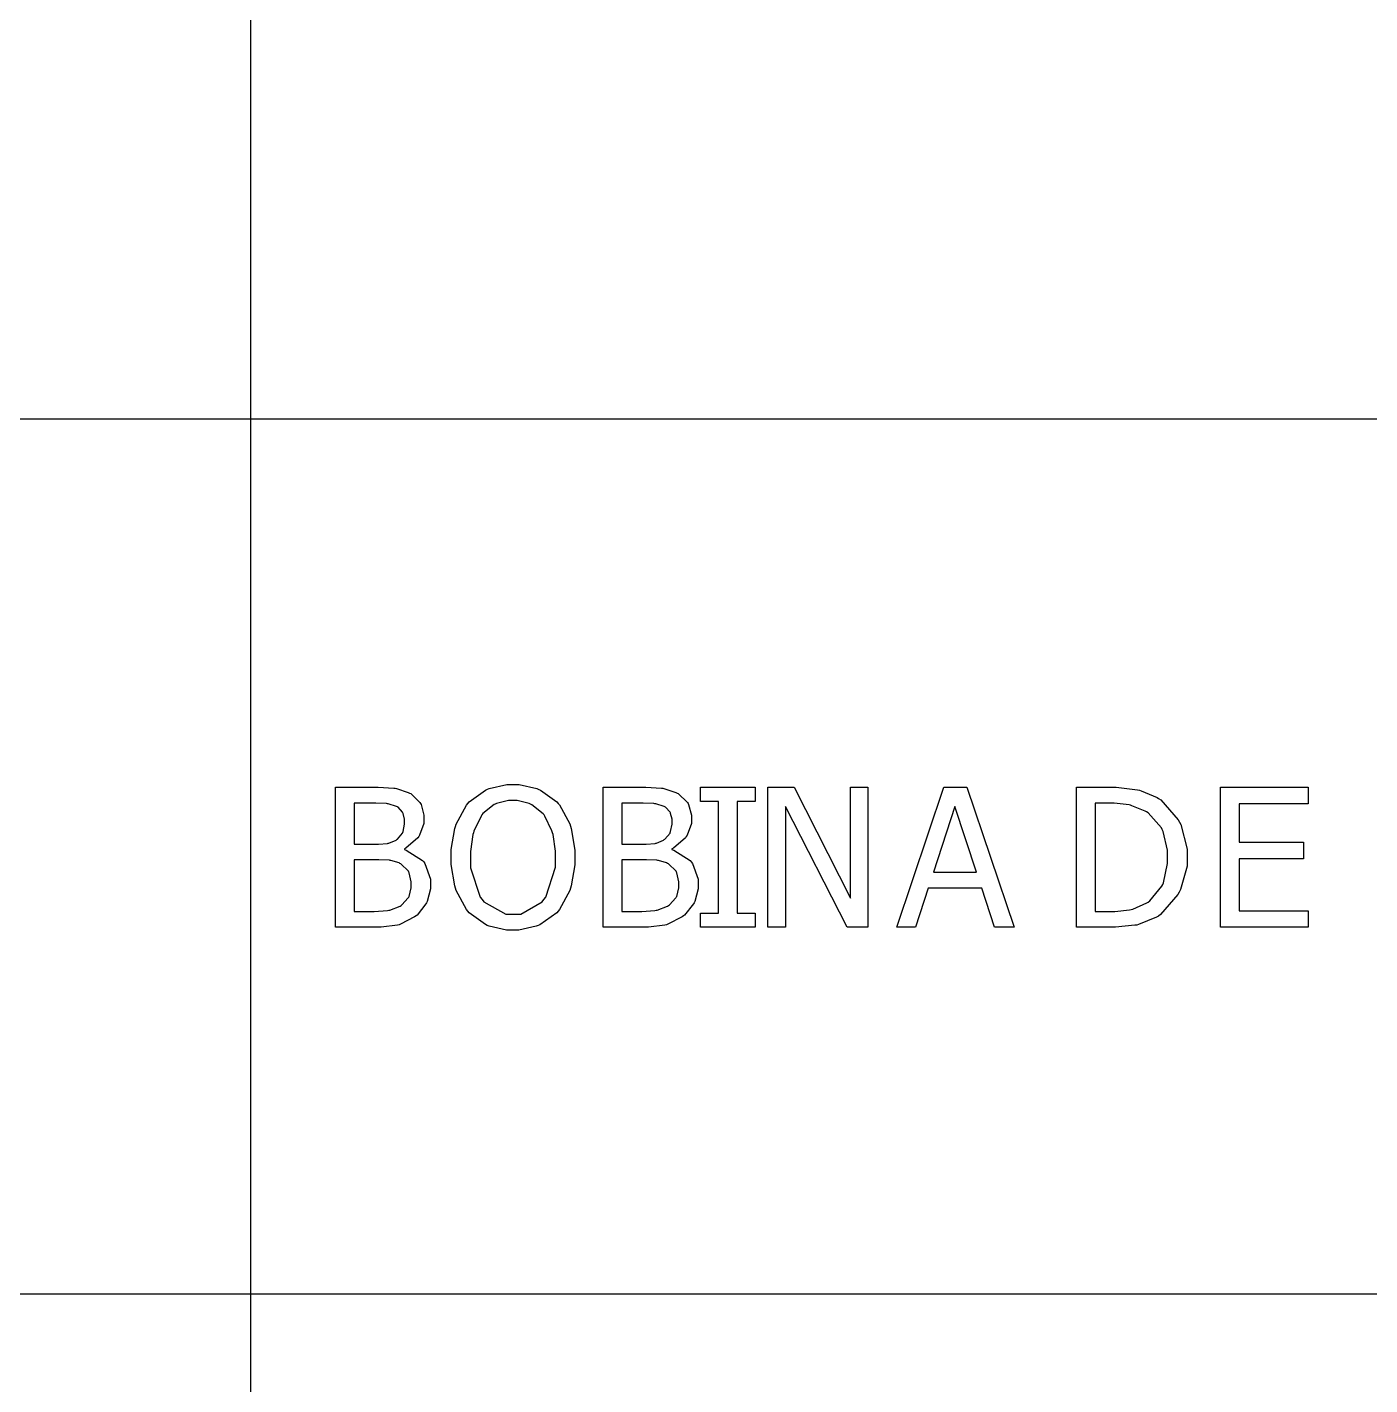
# Model space of a CAD drawing. Header units: millimetres. Extents: x 1974 to 2099, y 1386 to 1555.
# Drawn here: x 2071.736 to 2073.356, y 1486.59 to 1488.229 of the extents above; entities that cross this region are included whole.
import ezdxf

# ---------------------------------------------------------------- set-up
doc = ezdxf.new("R2010")
doc.units = ezdxf.units.MM
doc.layers.add('TEXTO', color=4, linetype='Continuous')

msp = doc.modelspace()

# ---------------------------------------------------------------- linework, layer by layer
at = {"layer": 'TEXTO', "color": 0}
for p, q in [((2072.0054, 1489.868), (2072.0054, 1472.9723)), ((2098.7779, 1487.756), (2069.8934, 1487.756)), ((2072.1083, 1487.1428), (2072.1083, 1487.3117)), ((2072.1083, 1487.3117), (2072.1531, 1487.3117)), ((2072.1531, 1487.3117), (2072.1598, 1487.3117)), ((2072.1598, 1487.3117), (2072.1786, 1487.3107)), ((2072.1786, 1487.3107), (2072.1802, 1487.3105)), ((2072.1802, 1487.3105), (2072.1816, 1487.3102)), ((2072.1816, 1487.3102), (2072.196, 1487.3056)), ((2072.196, 1487.3056), (2072.1974, 1487.3048)), ((2072.1974, 1487.3048), (2072.1989, 1487.3041)), ((2072.1989, 1487.3041), (2072.2099, 1487.2934)), ((2072.2694, 1487.2943), (2072.2891, 1487.3084)), ((2072.2891, 1487.3084), (2072.2914, 1487.3094)), ((2072.2914, 1487.3094), (2072.2937, 1487.3103)), ((2072.2937, 1487.3103), (2072.315, 1487.3152)), ((2072.315, 1487.3152), (2072.3222, 1487.3152)), ((2072.3222, 1487.3152), (2072.3299, 1487.3152)), ((2072.3299, 1487.3152), (2072.351, 1487.3102)), ((2072.351, 1487.3102), (2072.3533, 1487.3092)), ((2072.3533, 1487.3092), (2072.3555, 1487.3082)), ((2072.3555, 1487.3082), (2072.3751, 1487.2941)), ((2072.431, 1487.1428), (2072.431, 1487.3117)), ((2072.431, 1487.3117), (2072.4758, 1487.3117)), ((2072.4758, 1487.3117), (2072.4826, 1487.3117)), ((2072.4826, 1487.3117), (2072.5014, 1487.3107)), ((2072.5014, 1487.3107), (2072.5029, 1487.3105)), ((2072.5029, 1487.3105), (2072.5044, 1487.3102)), ((2072.5044, 1487.3102), (2072.5187, 1487.3056)), ((2072.5187, 1487.3056), (2072.5202, 1487.3048)), ((2072.5202, 1487.3048), (2072.5216, 1487.3041)), ((2072.5216, 1487.3041), (2072.5327, 1487.2934)), ((2072.5487, 1487.2944), (2072.5487, 1487.3117)), ((2072.5487, 1487.3117), (2072.6143, 1487.3117)), ((2072.6143, 1487.3117), (2072.6143, 1487.2944)), ((2072.6298, 1487.1428), (2072.6298, 1487.3117)), ((2072.6298, 1487.3117), (2072.6617, 1487.3117)), ((2072.6617, 1487.3117), (2072.7296, 1487.1779)), ((2072.7296, 1487.1779), (2072.7296, 1487.3117)), ((2072.7296, 1487.3117), (2072.7506, 1487.3117)), ((2072.7506, 1487.3117), (2072.7506, 1487.1428)), ((2072.7506, 1487.3117), (2072.7506, 1487.3117)), ((2072.7853, 1487.1428), (2072.8423, 1487.3117)), ((2072.8423, 1487.3117), (2072.8699, 1487.3117)), ((2072.8699, 1487.3117), (2072.9269, 1487.1428)), ((2073.0023, 1487.1428), (2073.0023, 1487.3117)), ((2073.0023, 1487.3117), (2073.0408, 1487.3117)), ((2073.0408, 1487.3117), (2073.0501, 1487.3117)), ((2073.0501, 1487.3117), (2073.0759, 1487.3087)), ((2073.0759, 1487.3087), (2073.0782, 1487.3081)), ((2073.0782, 1487.3081), (2073.0804, 1487.3076)), ((2073.0804, 1487.3076), (2073.0996, 1487.2994)), ((2073.1761, 1487.1428), (2073.1761, 1487.3117)), ((2073.1761, 1487.3117), (2073.2817, 1487.3117)), ((2073.2817, 1487.3117), (2073.2817, 1487.2917)), ((2072.1523, 1487.2925), (2072.1308, 1487.2925)), ((2072.1308, 1487.2925), (2072.1308, 1487.243)), ((2072.1566, 1487.2925), (2072.1523, 1487.2925)), ((2072.1696, 1487.292), (2072.1566, 1487.2925)), ((2072.1707, 1487.2918), (2072.1696, 1487.292)), ((2072.1718, 1487.2917), (2072.1707, 1487.2918)), ((2072.1819, 1487.2886), (2072.1718, 1487.2917)), ((2072.1829, 1487.2881), (2072.1819, 1487.2886)), ((2072.1837, 1487.2876), (2072.1829, 1487.2881)), ((2072.1891, 1487.2817), (2072.1837, 1487.2876)), ((2072.2099, 1487.2934), (2072.2107, 1487.2921)), ((2072.2107, 1487.2921), (2072.2114, 1487.2908)), ((2072.2114, 1487.2908), (2072.2149, 1487.2779)), ((2072.2537, 1487.2673), (2072.2662, 1487.2903)), ((2072.2662, 1487.2903), (2072.2679, 1487.2923)), ((2072.2679, 1487.2923), (2072.2694, 1487.2943)), ((2072.2994, 1487.2908), (2072.286, 1487.2799)), ((2072.3009, 1487.2915), (2072.2994, 1487.2908)), ((2072.3024, 1487.2923), (2072.3009, 1487.2915)), ((2072.3169, 1487.2958), (2072.3024, 1487.2923)), ((2072.3224, 1487.2958), (2072.3169, 1487.2958)), ((2072.3272, 1487.2958), (2072.3224, 1487.2958)), ((2072.342, 1487.2922), (2072.3272, 1487.2958)), ((2072.3436, 1487.2915), (2072.342, 1487.2922)), ((2072.3452, 1487.2907), (2072.3436, 1487.2915)), ((2072.3586, 1487.2798), (2072.3452, 1487.2907)), ((2072.3751, 1487.2941), (2072.3767, 1487.2923)), ((2072.3767, 1487.2923), (2072.3783, 1487.2905)), ((2072.3767, 1487.2923), (2072.3767, 1487.2923)), ((2072.3783, 1487.2905), (2072.3907, 1487.2676)), ((2072.4751, 1487.2925), (2072.4535, 1487.2925)), ((2072.4535, 1487.2925), (2072.4535, 1487.243)), ((2072.4793, 1487.2925), (2072.4751, 1487.2925)), ((2072.4923, 1487.292), (2072.4793, 1487.2925)), ((2072.4935, 1487.2918), (2072.4923, 1487.292)), ((2072.4946, 1487.2917), (2072.4935, 1487.2918)), ((2072.5047, 1487.2886), (2072.4946, 1487.2917)), ((2072.5056, 1487.2881), (2072.5047, 1487.2886)), ((2072.5064, 1487.2876), (2072.5056, 1487.2881)), ((2072.5118, 1487.2817), (2072.5064, 1487.2876)), ((2072.5327, 1487.2934), (2072.5335, 1487.2921)), ((2072.5335, 1487.2921), (2072.5342, 1487.2908)), ((2072.5342, 1487.2908), (2072.5376, 1487.2779)), ((2072.5702, 1487.2944), (2072.5487, 1487.2944)), ((2072.5702, 1487.1599), (2072.5702, 1487.2944)), ((2072.6143, 1487.2944), (2072.5927, 1487.2944)), ((2072.5927, 1487.2944), (2072.5927, 1487.1599)), ((2072.7255, 1487.1428), (2072.6509, 1487.2884)), ((2072.6509, 1487.2884), (2072.6509, 1487.1428)), ((2072.8556, 1487.2887), (2072.8296, 1487.2092)), ((2072.8817, 1487.2092), (2072.8556, 1487.2887)), ((2073.0419, 1487.2924), (2073.0248, 1487.2924)), ((2073.0248, 1487.2924), (2073.0248, 1487.162)), ((2073.0478, 1487.2924), (2073.0419, 1487.2924)), ((2073.0656, 1487.2905), (2073.0478, 1487.2924)), ((2073.0674, 1487.29), (2073.0656, 1487.2905)), ((2073.069, 1487.2895), (2073.0674, 1487.29)), ((2073.085, 1487.2831), (2073.069, 1487.2895)), ((2073.0996, 1487.2994), (2073.1013, 1487.2983)), ((2073.1013, 1487.2983), (2073.104, 1487.2966)), ((2073.104, 1487.2966), (2073.125, 1487.2726)), ((2073.2817, 1487.2917), (2073.1986, 1487.2917)), ((2073.1986, 1487.2917), (2073.1986, 1487.2455)), ((2072.1895, 1487.281), (2072.1891, 1487.2817)), ((2072.1898, 1487.2803), (2072.1895, 1487.281)), ((2072.1915, 1487.2731), (2072.1898, 1487.2803)), ((2072.1915, 1487.2704), (2072.1915, 1487.2731)), ((2072.2149, 1487.2779), (2072.2149, 1487.2736)), ((2072.2149, 1487.2736), (2072.2149, 1487.2682)), ((2072.2837, 1487.2769), (2072.2751, 1487.2589)), ((2072.2848, 1487.2784), (2072.2837, 1487.2769)), ((2072.286, 1487.2799), (2072.2848, 1487.2784)), ((2072.3598, 1487.2784), (2072.3586, 1487.2798)), ((2072.3609, 1487.2769), (2072.3598, 1487.2784)), ((2072.3693, 1487.2591), (2072.3609, 1487.2769)), ((2072.5122, 1487.281), (2072.5118, 1487.2817)), ((2072.5125, 1487.2803), (2072.5122, 1487.281)), ((2072.5143, 1487.2731), (2072.5125, 1487.2803)), ((2072.5143, 1487.2704), (2072.5143, 1487.2731)), ((2072.5376, 1487.2779), (2072.5376, 1487.2736)), ((2072.5376, 1487.2736), (2072.5376, 1487.2682)), ((2073.0866, 1487.2822), (2073.085, 1487.2831)), ((2073.0886, 1487.281), (2073.0866, 1487.2822)), ((2073.1046, 1487.263), (2073.0886, 1487.281)), ((2073.125, 1487.2726), (2073.1265, 1487.2696)), ((2072.1829, 1487.2492), (2072.189, 1487.2563)), ((2072.189, 1487.2563), (2072.1894, 1487.2572)), ((2072.1894, 1487.2572), (2072.1897, 1487.2582)), ((2072.1897, 1487.2582), (2072.1915, 1487.2674)), ((2072.1915, 1487.2674), (2072.1915, 1487.2704)), ((2072.1915, 1487.2704), (2072.1915, 1487.2704)), ((2072.2149, 1487.2682), (2072.2096, 1487.2539)), ((2072.2476, 1487.2366), (2072.252, 1487.262)), ((2072.252, 1487.262), (2072.2528, 1487.2646)), ((2072.2528, 1487.2646), (2072.2537, 1487.2673)), ((2072.2739, 1487.2546), (2072.271, 1487.2341)), ((2072.2746, 1487.2567), (2072.2739, 1487.2546)), ((2072.2751, 1487.2589), (2072.2746, 1487.2567)), ((2072.37, 1487.2569), (2072.3693, 1487.2591)), ((2072.3706, 1487.2548), (2072.37, 1487.2569)), ((2072.3736, 1487.2346), (2072.3706, 1487.2548)), ((2072.3907, 1487.2676), (2072.3917, 1487.2648)), ((2072.3917, 1487.2648), (2072.3925, 1487.262)), ((2072.3925, 1487.262), (2072.397, 1487.2359)), ((2072.5056, 1487.2492), (2072.5118, 1487.2563)), ((2072.5118, 1487.2563), (2072.5121, 1487.2572)), ((2072.5121, 1487.2572), (2072.5124, 1487.2582)), ((2072.5124, 1487.2582), (2072.5143, 1487.2674)), ((2072.5143, 1487.2674), (2072.5143, 1487.2704)), ((2072.5143, 1487.2704), (2072.5143, 1487.2704)), ((2072.5376, 1487.2682), (2072.5324, 1487.2539)), ((2073.1057, 1487.2607), (2073.1046, 1487.263)), ((2073.1067, 1487.2584), (2073.1057, 1487.2607)), ((2073.1122, 1487.2358), (2073.1067, 1487.2584)), ((2073.1265, 1487.2696), (2073.128, 1487.2667)), ((2073.128, 1487.2667), (2073.1356, 1487.237)), ((2072.1308, 1487.243), (2072.1563, 1487.243)), ((2072.1563, 1487.243), (2072.1602, 1487.243)), ((2072.1602, 1487.243), (2072.1709, 1487.244)), ((2072.1709, 1487.244), (2072.1718, 1487.2441)), ((2072.1718, 1487.2441), (2072.1726, 1487.2443)), ((2072.1726, 1487.2443), (2072.1812, 1487.2481)), ((2072.1812, 1487.2481), (2072.1821, 1487.2486)), ((2072.1821, 1487.2486), (2072.1829, 1487.2492)), ((2072.193, 1487.2384), (2072.1912, 1487.2375)), ((2072.2075, 1487.2507), (2072.193, 1487.2384)), ((2072.2086, 1487.2522), (2072.2075, 1487.2507)), ((2072.2096, 1487.2539), (2072.2086, 1487.2522)), ((2072.4535, 1487.243), (2072.4791, 1487.243)), ((2072.4791, 1487.243), (2072.4829, 1487.243)), ((2072.4829, 1487.243), (2072.4937, 1487.244)), ((2072.4937, 1487.244), (2072.4946, 1487.2441)), ((2072.4946, 1487.2441), (2072.4953, 1487.2443)), ((2072.4953, 1487.2443), (2072.504, 1487.2481)), ((2072.504, 1487.2481), (2072.5049, 1487.2486)), ((2072.5049, 1487.2486), (2072.5056, 1487.2492)), ((2072.5158, 1487.2384), (2072.514, 1487.2375)), ((2072.5303, 1487.2507), (2072.5158, 1487.2384)), ((2072.5314, 1487.2522), (2072.5303, 1487.2507)), ((2072.5324, 1487.2539), (2072.5314, 1487.2522)), ((2073.1986, 1487.2455), (2073.276, 1487.2455)), ((2073.276, 1487.2455), (2073.276, 1487.2255)), ((2072.1563, 1487.2243), (2072.1308, 1487.2243)), ((2072.1308, 1487.2243), (2072.1308, 1487.1619)), ((2072.1605, 1487.2243), (2072.1563, 1487.2243)), ((2072.1731, 1487.2237), (2072.1605, 1487.2243)), ((2072.1741, 1487.2235), (2072.1731, 1487.2237)), ((2072.1751, 1487.2234), (2072.1741, 1487.2235)), ((2072.1848, 1487.2204), (2072.1751, 1487.2234)), ((2072.1912, 1487.2375), (2072.1912, 1487.2366)), ((2072.1912, 1487.2366), (2072.1936, 1487.2359)), ((2072.1936, 1487.2359), (2072.2131, 1487.2235)), ((2072.2131, 1487.2235), (2072.2146, 1487.2217)), ((2072.2146, 1487.2217), (2072.2159, 1487.2199)), ((2072.2476, 1487.2272), (2072.2476, 1487.2366)), ((2072.2476, 1487.2187), (2072.2476, 1487.2272)), ((2072.271, 1487.2341), (2072.271, 1487.2272)), ((2072.271, 1487.2272), (2072.271, 1487.2145)), ((2072.3736, 1487.2272), (2072.3736, 1487.2346)), ((2072.3736, 1487.2153), (2072.3736, 1487.2272)), ((2072.3736, 1487.2272), (2072.3736, 1487.2272)), ((2072.397, 1487.2359), (2072.397, 1487.2272)), ((2072.397, 1487.2272), (2072.397, 1487.218)), ((2072.4791, 1487.2243), (2072.4535, 1487.2243)), ((2072.4535, 1487.2243), (2072.4535, 1487.1619)), ((2072.4832, 1487.2243), (2072.4791, 1487.2243)), ((2072.4958, 1487.2237), (2072.4832, 1487.2243)), ((2072.4969, 1487.2235), (2072.4958, 1487.2237)), ((2072.4979, 1487.2234), (2072.4969, 1487.2235)), ((2072.5076, 1487.2204), (2072.4979, 1487.2234)), ((2072.514, 1487.2375), (2072.514, 1487.2366)), ((2072.514, 1487.2366), (2072.5164, 1487.2359)), ((2072.5164, 1487.2359), (2072.5359, 1487.2235)), ((2072.5359, 1487.2235), (2072.5374, 1487.2217)), ((2072.5374, 1487.2217), (2072.5387, 1487.2199)), ((2073.1122, 1487.2274), (2073.1122, 1487.2358)), ((2073.1122, 1487.2197), (2073.1122, 1487.2274)), ((2073.1122, 1487.2274), (2073.1122, 1487.2274)), ((2073.1356, 1487.237), (2073.1356, 1487.227)), ((2073.1356, 1487.227), (2073.1356, 1487.2166)), ((2073.1356, 1487.227), (2073.1356, 1487.227)), ((2073.276, 1487.2255), (2073.1986, 1487.2255)), ((2073.1986, 1487.2255), (2073.1986, 1487.1627)), ((2072.1858, 1487.2199), (2072.1848, 1487.2204)), ((2072.1871, 1487.2192), (2072.1858, 1487.2199)), ((2072.1962, 1487.2105), (2072.1871, 1487.2192)), ((2072.1967, 1487.2094), (2072.1962, 1487.2105)), ((2072.1971, 1487.2084), (2072.1967, 1487.2094)), ((2072.1995, 1487.1977), (2072.1971, 1487.2084)), ((2072.2159, 1487.2199), (2072.2229, 1487.201)), ((2072.252, 1487.1927), (2072.2476, 1487.2187)), ((2072.271, 1487.2145), (2072.2826, 1487.1793)), ((2072.362, 1487.1793), (2072.3736, 1487.2153)), ((2072.397, 1487.218), (2072.3926, 1487.1929)), ((2072.5086, 1487.2199), (2072.5076, 1487.2204)), ((2072.5099, 1487.2192), (2072.5086, 1487.2199)), ((2072.519, 1487.2105), (2072.5099, 1487.2192)), ((2072.5195, 1487.2094), (2072.519, 1487.2105)), ((2072.5199, 1487.2084), (2072.5195, 1487.2094)), ((2072.5222, 1487.1977), (2072.5199, 1487.2084)), ((2072.5387, 1487.2199), (2072.5456, 1487.201)), ((2072.8296, 1487.2092), (2072.8817, 1487.2092)), ((2072.8296, 1487.2092), (2072.8296, 1487.2092)), ((2073.1072, 1487.1966), (2073.1122, 1487.2197)), ((2073.1356, 1487.2166), (2073.1277, 1487.1884)), ((2072.197, 1487.1801), (2072.1995, 1487.1904)), ((2072.1995, 1487.1937), (2072.1995, 1487.1977)), ((2072.1995, 1487.1904), (2072.1995, 1487.1937)), ((2072.1995, 1487.1937), (2072.1995, 1487.1937)), ((2072.2229, 1487.1891), (2072.2189, 1487.174)), ((2072.2229, 1487.201), (2072.2229, 1487.1946)), ((2072.2229, 1487.1946), (2072.2229, 1487.1891)), ((2072.2229, 1487.1946), (2072.2229, 1487.1946)), ((2072.2528, 1487.1899), (2072.252, 1487.1927)), ((2072.2537, 1487.1873), (2072.2528, 1487.1899)), ((2072.3917, 1487.1901), (2072.3909, 1487.1873)), ((2072.3926, 1487.1929), (2072.3917, 1487.1901)), ((2072.5198, 1487.1801), (2072.5222, 1487.1904)), ((2072.5222, 1487.1937), (2072.5222, 1487.1977)), ((2072.5222, 1487.1904), (2072.5222, 1487.1937)), ((2072.5222, 1487.1937), (2072.5222, 1487.1937)), ((2072.5456, 1487.1891), (2072.5416, 1487.174)), ((2072.5456, 1487.201), (2072.5456, 1487.1946)), ((2072.5456, 1487.1946), (2072.5456, 1487.1891)), ((2072.5456, 1487.1946), (2072.5456, 1487.1946)), ((2072.8233, 1487.1899), (2072.808, 1487.1428)), ((2072.8879, 1487.1899), (2072.8233, 1487.1899)), ((2072.9032, 1487.1428), (2072.8879, 1487.1899)), ((2073.0906, 1487.1746), (2073.1052, 1487.1923)), ((2073.1052, 1487.1923), (2073.1063, 1487.1944)), ((2073.1063, 1487.1944), (2073.1072, 1487.1966)), ((2072.1883, 1487.1699), (2072.196, 1487.1782)), ((2072.196, 1487.1782), (2072.1966, 1487.1791)), ((2072.1966, 1487.1791), (2072.197, 1487.1801)), ((2072.2189, 1487.174), (2072.2181, 1487.1724)), ((2072.2661, 1487.1642), (2072.2537, 1487.1873)), ((2072.2826, 1487.1793), (2072.2849, 1487.1763)), ((2072.2849, 1487.1763), (2072.2872, 1487.1733)), ((2072.2872, 1487.1733), (2072.3135, 1487.1586)), ((2072.3317, 1487.1586), (2072.3574, 1487.1733)), ((2072.3574, 1487.1733), (2072.3597, 1487.1763)), ((2072.3597, 1487.1763), (2072.362, 1487.1793)), ((2072.3909, 1487.1873), (2072.3783, 1487.1642)), ((2072.5111, 1487.1699), (2072.5187, 1487.1782)), ((2072.5187, 1487.1782), (2072.5193, 1487.1791)), ((2072.5193, 1487.1791), (2072.5198, 1487.1801)), ((2072.5416, 1487.174), (2072.5408, 1487.1724)), ((2073.0871, 1487.1722), (2073.0887, 1487.1732)), ((2073.0887, 1487.1732), (2073.0906, 1487.1746)), ((2073.1246, 1487.1822), (2073.1036, 1487.158)), ((2073.1261, 1487.1853), (2073.1246, 1487.1822)), ((2073.1277, 1487.1884), (2073.1261, 1487.1853)), ((2072.1308, 1487.1619), (2072.149, 1487.1619)), ((2072.149, 1487.1619), (2072.1548, 1487.1619)), ((2072.1548, 1487.1619), (2072.1708, 1487.163)), ((2072.1708, 1487.163), (2072.1723, 1487.1633)), ((2072.1723, 1487.1633), (2072.1736, 1487.1635)), ((2072.1736, 1487.1635), (2072.1861, 1487.1684)), ((2072.1861, 1487.1684), (2072.1872, 1487.1691)), ((2072.1872, 1487.1691), (2072.1883, 1487.1699)), ((2072.2053, 1487.1565), (2072.2036, 1487.1553)), ((2072.2065, 1487.1575), (2072.2053, 1487.1565)), ((2072.2172, 1487.1709), (2072.2065, 1487.1575)), ((2072.2181, 1487.1724), (2072.2172, 1487.1709)), ((2072.2678, 1487.1623), (2072.2661, 1487.1642)), ((2072.2694, 1487.1604), (2072.2678, 1487.1623)), ((2072.289, 1487.146), (2072.2694, 1487.1604)), ((2072.3135, 1487.1586), (2072.3224, 1487.1586)), ((2072.3224, 1487.1586), (2072.3317, 1487.1586)), ((2072.375, 1487.1604), (2072.3548, 1487.1458)), ((2072.3767, 1487.1623), (2072.375, 1487.1604)), ((2072.3783, 1487.1642), (2072.3767, 1487.1623)), ((2072.4535, 1487.1619), (2072.4718, 1487.1619)), ((2072.4718, 1487.1619), (2072.4776, 1487.1619)), ((2072.4776, 1487.1619), (2072.4936, 1487.163)), ((2072.4936, 1487.163), (2072.4951, 1487.1633)), ((2072.4951, 1487.1633), (2072.4964, 1487.1635)), ((2072.4964, 1487.1635), (2072.5088, 1487.1684)), ((2072.5088, 1487.1684), (2072.51, 1487.1691)), ((2072.51, 1487.1691), (2072.5111, 1487.1699)), ((2072.5281, 1487.1565), (2072.5264, 1487.1553)), ((2072.5293, 1487.1575), (2072.5281, 1487.1565)), ((2072.54, 1487.1709), (2072.5293, 1487.1575)), ((2072.5408, 1487.1724), (2072.54, 1487.1709)), ((2072.5487, 1487.1428), (2072.5487, 1487.1599)), ((2072.5487, 1487.1599), (2072.5702, 1487.1599)), ((2072.5927, 1487.1599), (2072.6143, 1487.1599)), ((2072.6143, 1487.1599), (2072.6143, 1487.1428)), ((2072.6143, 1487.1599), (2072.6143, 1487.1599)), ((2073.0248, 1487.162), (2073.0419, 1487.162)), ((2073.0419, 1487.162), (2073.0484, 1487.162)), ((2073.0484, 1487.162), (2073.0662, 1487.164)), ((2073.0662, 1487.164), (2073.0681, 1487.1644)), ((2073.0681, 1487.1644), (2073.07, 1487.1648)), ((2073.07, 1487.1648), (2073.0871, 1487.1722)), ((2073.101, 1487.1563), (2073.0989, 1487.1549)), ((2073.1036, 1487.158), (2073.101, 1487.1563)), ((2073.1986, 1487.1627), (2073.2817, 1487.1627)), ((2073.2817, 1487.1627), (2073.2817, 1487.1428)), ((2072.1567, 1487.1428), (2072.1083, 1487.1428)), ((2072.1632, 1487.1428), (2072.1567, 1487.1428)), ((2072.183, 1487.1454), (2072.1632, 1487.1428)), ((2072.1848, 1487.1459), (2072.183, 1487.1454)), ((2072.1866, 1487.1465), (2072.1848, 1487.1459)), ((2072.2036, 1487.1553), (2072.1866, 1487.1465)), ((2072.2913, 1487.145), (2072.289, 1487.146)), ((2072.2936, 1487.1441), (2072.2913, 1487.145)), ((2072.3144, 1487.1392), (2072.2936, 1487.1441)), ((2072.3502, 1487.144), (2072.3292, 1487.1392)), ((2072.3525, 1487.1448), (2072.3502, 1487.144)), ((2072.3548, 1487.1458), (2072.3525, 1487.1448)), ((2072.4794, 1487.1428), (2072.431, 1487.1428)), ((2072.4859, 1487.1428), (2072.4794, 1487.1428)), ((2072.5057, 1487.1454), (2072.4859, 1487.1428)), ((2072.5076, 1487.1459), (2072.5057, 1487.1454)), ((2072.5093, 1487.1465), (2072.5076, 1487.1459)), ((2072.5264, 1487.1553), (2072.5093, 1487.1465)), ((2072.6143, 1487.1428), (2072.5487, 1487.1428)), ((2072.6509, 1487.1428), (2072.6298, 1487.1428)), ((2072.7506, 1487.1428), (2072.7255, 1487.1428)), ((2072.808, 1487.1428), (2072.7853, 1487.1428)), ((2072.808, 1487.1428), (2072.808, 1487.1428)), ((2072.9269, 1487.1428), (2072.9032, 1487.1428)), ((2073.0413, 1487.1428), (2073.0023, 1487.1428)), ((2073.0491, 1487.1428), (2073.0413, 1487.1428)), ((2073.0728, 1487.1452), (2073.0491, 1487.1428)), ((2073.075, 1487.1455), (2073.0728, 1487.1452)), ((2073.0771, 1487.146), (2073.075, 1487.1455)), ((2073.0989, 1487.1549), (2073.0771, 1487.146)), ((2073.2817, 1487.1428), (2073.1761, 1487.1428)), ((2073.2817, 1487.1428), (2073.2817, 1487.1428)), ((2072.3222, 1487.1392), (2072.3144, 1487.1392)), ((2072.3292, 1487.1392), (2072.3222, 1487.1392)), ((2098.7779, 1486.7), (2069.8934, 1486.7))]:
    msp.add_line(p, q, dxfattribs=at)

doc.saveas('drawing.dxf')
